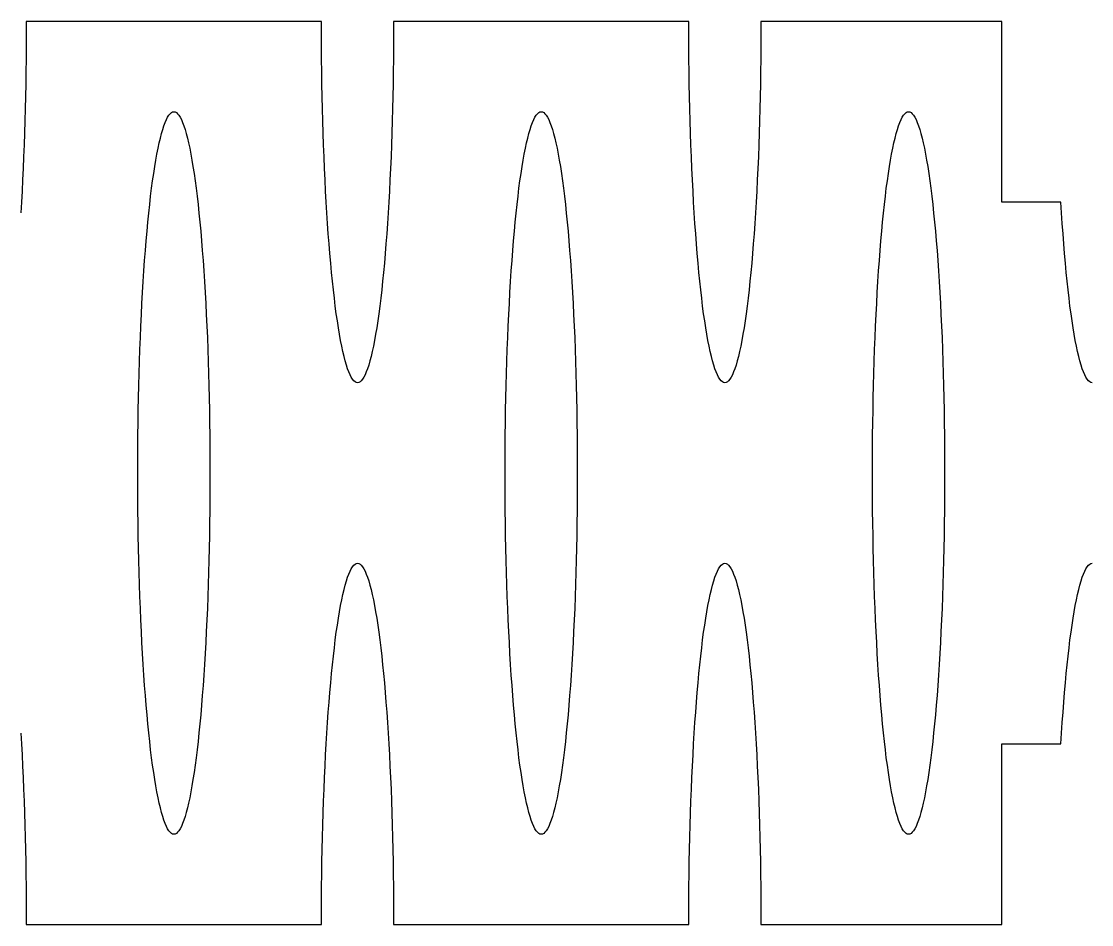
# Model space of a CAD drawing. Header units: metres. Extents: x -317 to 317, y -178 to -110.
# Drawn here: x -38.56 to -0.02, y -178.25 to -145.75 of the extents above; entities that cross this region are included whole.
import ezdxf

# ---------------------------------------------------------------- set-up
doc = ezdxf.new("R2010")
doc.units = ezdxf.units.M

msp = doc.modelspace()

# ---------------------------------------------------------------- linework, layer by layer
for p, q in [((-38.3859, -145.75), (-38.3867, -146.204)), ((-27.7573, -145.75), (-38.3859, -145.75)), ((-27.7565, -146.204), (-27.7573, -145.75)), ((-25.1573, -145.75), (-25.1581, -146.204)), ((-14.5286, -145.75), (-25.1573, -145.75)), ((-14.5278, -146.204), (-14.5286, -145.75)), ((-11.9286, -145.75), (-11.9294, -146.204)), ((-3.25, -145.75), (-11.9286, -145.75)), ((-3.25, -152.25), (-3.25, -145.75)), ((-38.3867, -146.204), (-38.3891, -146.657)), ((-27.7541, -146.657), (-27.7565, -146.204)), ((-25.1581, -146.204), (-25.1604, -146.657)), ((-14.5255, -146.657), (-14.5278, -146.204)), ((-11.9294, -146.204), (-11.9318, -146.657)), ((-38.3891, -146.657), (-38.393, -147.109)), ((-27.7501, -147.109), (-27.7541, -146.657)), ((-25.1604, -146.657), (-25.1644, -147.109)), ((-14.5215, -147.109), (-14.5255, -146.657)), ((-11.9318, -146.657), (-11.9358, -147.109)), ((-38.393, -147.109), (-38.3985, -147.559)), ((-27.7446, -147.559), (-27.7501, -147.109)), ((-25.1644, -147.109), (-25.1699, -147.559)), ((-14.516, -147.559), (-14.5215, -147.109)), ((-11.9358, -147.109), (-11.9413, -147.559)), ((-38.3985, -147.559), (-38.4056, -148.007)), ((-27.7375, -148.007), (-27.7446, -147.559)), ((-25.1699, -147.559), (-25.177, -148.007)), ((-14.5089, -148.007), (-14.516, -147.559)), ((-11.9413, -147.559), (-11.9484, -148.007)), ((-38.4056, -148.007), (-38.4143, -148.453)), ((-27.7289, -148.453), (-27.7375, -148.007)), ((-25.177, -148.007), (-25.1857, -148.453)), ((-14.5002, -148.453), (-14.5089, -148.007)), ((-11.9484, -148.007), (-11.957, -148.453)), ((-38.4143, -148.453), (-38.4245, -148.895)), ((-27.7186, -148.895), (-27.7289, -148.453)), ((-25.1857, -148.453), (-25.1959, -148.895)), ((-14.49, -148.895), (-14.5002, -148.453)), ((-11.957, -148.453), (-11.9672, -148.895)), ((-38.4245, -148.895), (-38.4363, -149.333)), ((-33.2973, -149.197), (-33.2525, -149.127)), ((-33.2525, -149.127), (-33.2075, -149.071)), ((-33.2075, -149.071), (-33.1623, -149.032)), ((-33.1623, -149.032), (-33.1169, -149.008)), ((-33.1169, -149.008), (-33.0716, -149)), ((-33.0716, -149), (-33.0262, -149.008)), ((-33.0262, -149.008), (-32.9809, -149.032)), ((-32.9809, -149.032), (-32.9357, -149.071)), ((-32.9357, -149.071), (-32.8907, -149.127)), ((-32.8907, -149.127), (-32.8458, -149.197)), ((-27.7069, -149.333), (-27.7186, -148.895)), ((-25.1959, -148.895), (-25.2076, -149.333)), ((-20.0687, -149.197), (-20.0239, -149.127)), ((-20.0239, -149.127), (-19.9788, -149.071)), ((-19.9788, -149.071), (-19.9336, -149.032)), ((-19.9336, -149.032), (-19.8883, -149.008)), ((-19.8883, -149.008), (-19.8429, -149)), ((-19.8429, -149), (-19.7976, -149.008)), ((-19.7976, -149.008), (-19.7523, -149.032)), ((-19.7523, -149.032), (-19.7071, -149.071)), ((-19.7071, -149.071), (-19.662, -149.127)), ((-19.662, -149.127), (-19.6172, -149.197)), ((-14.4783, -149.333), (-14.49, -148.895)), ((-11.9672, -148.895), (-11.979, -149.333)), ((-6.8401, -149.197), (-6.7952, -149.127)), ((-6.7952, -149.127), (-6.7502, -149.071)), ((-6.7502, -149.071), (-6.705, -149.032)), ((-6.705, -149.032), (-6.6597, -149.008)), ((-6.6597, -149.008), (-6.6143, -149)), ((-6.6143, -149), (-6.569, -149.008)), ((-6.569, -149.008), (-6.5236, -149.032)), ((-6.5236, -149.032), (-6.4784, -149.071)), ((-6.4784, -149.071), (-6.4334, -149.127)), ((-6.4334, -149.127), (-6.3886, -149.197)), ((-38.4363, -149.333), (-38.4495, -149.767)), ((-33.4733, -149.636), (-33.4299, -149.504)), ((-33.4299, -149.504), (-33.3861, -149.386)), ((-33.3861, -149.386), (-33.3419, -149.284)), ((-33.3419, -149.284), (-33.2973, -149.197)), ((-32.8458, -149.197), (-32.8013, -149.284)), ((-32.8013, -149.284), (-32.7571, -149.386)), ((-32.7571, -149.386), (-32.7133, -149.504)), ((-32.7133, -149.504), (-32.6699, -149.636)), ((-27.6936, -149.767), (-27.7069, -149.333)), ((-25.2076, -149.333), (-25.2209, -149.767)), ((-20.2447, -149.636), (-20.2013, -149.504)), ((-20.2013, -149.504), (-20.1574, -149.386)), ((-20.1574, -149.386), (-20.1132, -149.284)), ((-20.1132, -149.284), (-20.0687, -149.197)), ((-19.6172, -149.197), (-19.5727, -149.284)), ((-19.5727, -149.284), (-19.5284, -149.386)), ((-19.5284, -149.386), (-19.4846, -149.504)), ((-19.4846, -149.504), (-19.4412, -149.636)), ((-14.465, -149.767), (-14.4783, -149.333)), ((-11.979, -149.333), (-11.9923, -149.767)), ((-7.016, -149.636), (-6.9726, -149.504)), ((-6.9726, -149.504), (-6.9288, -149.386)), ((-6.9288, -149.386), (-6.8846, -149.284)), ((-6.8846, -149.284), (-6.8401, -149.197)), ((-6.3886, -149.197), (-6.344, -149.284)), ((-6.344, -149.284), (-6.2998, -149.386)), ((-6.2998, -149.386), (-6.256, -149.504)), ((-6.256, -149.504), (-6.2126, -149.636)), ((-38.4495, -149.767), (-38.4643, -150.196)), ((-33.5586, -149.947), (-33.5162, -149.784)), ((-33.5162, -149.784), (-33.4733, -149.636)), ((-32.6699, -149.636), (-32.627, -149.784)), ((-32.627, -149.784), (-32.5846, -149.947)), ((-27.6789, -150.196), (-27.6936, -149.767)), ((-25.2209, -149.767), (-25.2357, -150.196)), ((-20.3299, -149.947), (-20.2876, -149.784)), ((-20.2876, -149.784), (-20.2447, -149.636)), ((-19.4412, -149.636), (-19.3983, -149.784)), ((-19.3983, -149.784), (-19.356, -149.947)), ((-14.4502, -150.196), (-14.465, -149.767)), ((-11.9923, -149.767), (-12.007, -150.196)), ((-7.1013, -149.947), (-7.0589, -149.784)), ((-7.0589, -149.784), (-7.016, -149.636)), ((-6.2126, -149.636), (-6.1697, -149.784)), ((-6.1697, -149.784), (-6.1273, -149.947)), ((-38.4643, -150.196), (-38.4806, -150.62)), ((-33.6415, -150.316), (-33.6003, -150.124)), ((-33.6003, -150.124), (-33.5586, -149.947)), ((-32.5846, -149.947), (-32.5428, -150.124)), ((-32.5428, -150.124), (-32.5017, -150.316)), ((-27.6626, -150.62), (-27.6789, -150.196)), ((-25.2357, -150.196), (-25.2519, -150.62)), ((-20.4128, -150.316), (-20.3717, -150.124)), ((-20.3717, -150.124), (-20.3299, -149.947)), ((-19.356, -149.947), (-19.3142, -150.124)), ((-19.3142, -150.124), (-19.2731, -150.316)), ((-14.434, -150.62), (-14.4502, -150.196)), ((-12.007, -150.196), (-12.0233, -150.62)), ((-7.1842, -150.316), (-7.1431, -150.124)), ((-7.1431, -150.124), (-7.1013, -149.947)), ((-6.1273, -149.947), (-6.0856, -150.124)), ((-6.0856, -150.124), (-6.0444, -150.316)), ((-38.4806, -150.62), (-38.4983, -151.038)), ((-33.7216, -150.742), (-33.6819, -150.522)), ((-33.6819, -150.522), (-33.6415, -150.316)), ((-32.5017, -150.316), (-32.4613, -150.522)), ((-32.4613, -150.522), (-32.4216, -150.742)), ((-27.6449, -151.038), (-27.6626, -150.62)), ((-25.2519, -150.62), (-25.2697, -151.038)), ((-20.4929, -150.742), (-20.4533, -150.522)), ((-20.4533, -150.522), (-20.4128, -150.316)), ((-19.2731, -150.316), (-19.2326, -150.522)), ((-19.2326, -150.522), (-19.1929, -150.742)), ((-14.4162, -151.038), (-14.434, -150.62)), ((-12.0233, -150.62), (-12.041, -151.038)), ((-7.2643, -150.742), (-7.2246, -150.522)), ((-7.2246, -150.522), (-7.1842, -150.316)), ((-6.0444, -150.316), (-6.004, -150.522)), ((-6.004, -150.522), (-5.9643, -150.742)), ((-38.4983, -151.038), (-38.5175, -151.449)), ((-33.7985, -151.223), (-33.7605, -150.975)), ((-33.7605, -150.975), (-33.7216, -150.742)), ((-32.4216, -150.742), (-32.3827, -150.975)), ((-32.3827, -150.975), (-32.3446, -151.223)), ((-27.6257, -151.449), (-27.6449, -151.038)), ((-25.2697, -151.038), (-25.2888, -151.449)), ((-20.5699, -151.223), (-20.5318, -150.975)), ((-20.5318, -150.975), (-20.4929, -150.742)), ((-19.1929, -150.742), (-19.1541, -150.975)), ((-19.1541, -150.975), (-19.116, -151.223)), ((-14.3971, -151.449), (-14.4162, -151.038)), ((-12.041, -151.038), (-12.0602, -151.449)), ((-7.3413, -151.223), (-7.3032, -150.975)), ((-7.3032, -150.975), (-7.2643, -150.742)), ((-5.9643, -150.742), (-5.9254, -150.975)), ((-5.9254, -150.975), (-5.8874, -151.223)), ((-38.5175, -151.449), (-38.5381, -151.853)), ((-33.8357, -151.483), (-33.7985, -151.223)), ((-32.3446, -151.223), (-32.3075, -151.483)), ((-27.6051, -151.853), (-27.6257, -151.449)), ((-25.2888, -151.449), (-25.3094, -151.853)), ((-20.6071, -151.483), (-20.5699, -151.223)), ((-19.116, -151.223), (-19.0788, -151.483)), ((-14.3765, -151.853), (-14.3971, -151.449)), ((-12.0602, -151.449), (-12.0808, -151.853)), ((-7.3784, -151.483), (-7.3413, -151.223)), ((-5.8874, -151.223), (-5.8502, -151.483)), ((-33.9072, -152.041), (-33.8719, -151.756)), ((-33.8719, -151.756), (-33.8357, -151.483)), ((-32.3075, -151.483), (-32.2712, -151.756)), ((-32.2712, -151.756), (-32.236, -152.041)), ((-20.6786, -152.041), (-20.6433, -151.756)), ((-20.6433, -151.756), (-20.6071, -151.483)), ((-19.0788, -151.483), (-19.0426, -151.756)), ((-19.0426, -151.756), (-19.0073, -152.041)), ((-7.4499, -152.041), (-7.4147, -151.756)), ((-7.4147, -151.756), (-7.3784, -151.483)), ((-5.8502, -151.483), (-5.814, -151.756)), ((-5.814, -151.756), (-5.7787, -152.041)), ((-38.5381, -151.853), (-38.5601, -152.25)), ((-33.9414, -152.339), (-33.9072, -152.041)), ((-32.236, -152.041), (-32.2017, -152.339)), ((-27.5831, -152.25), (-27.6051, -151.853)), ((-25.3094, -151.853), (-25.3314, -152.25)), ((-20.7128, -152.339), (-20.6786, -152.041)), ((-19.0073, -152.041), (-18.9731, -152.339)), ((-14.3545, -152.25), (-14.3765, -151.853)), ((-12.0808, -151.853), (-12.1028, -152.25)), ((-7.4842, -152.339), (-7.4499, -152.041)), ((-5.7787, -152.041), (-5.7444, -152.339)), ((-38.5601, -152.25), (-38.5834, -152.639)), ((-33.9746, -152.649), (-33.9414, -152.339)), ((-32.2017, -152.339), (-32.1685, -152.649)), ((-27.5597, -152.639), (-27.5831, -152.25)), ((-25.3314, -152.25), (-25.3548, -152.639)), ((-20.746, -152.649), (-20.7128, -152.339)), ((-18.9731, -152.339), (-18.9399, -152.649)), ((-14.3311, -152.639), (-14.3545, -152.25)), ((-12.1028, -152.25), (-12.1262, -152.639)), ((-7.5174, -152.649), (-7.4842, -152.339)), ((-5.7444, -152.339), (-5.7113, -152.649)), ((-1.1258, -152.25), (-3.25, -152.25)), ((-1.1025, -152.639), (-1.1258, -152.25)), ((-1.1258, -152.25), (-1.1258, -152.25)), ((-34.0377, -153.301), (-34.0067, -152.969)), ((-34.0067, -152.969), (-33.9746, -152.649)), ((-32.1685, -152.649), (-32.1364, -152.969)), ((-32.1364, -152.969), (-32.1055, -153.301)), ((-27.535, -153.02), (-27.5597, -152.639)), ((-25.3548, -152.639), (-25.3795, -153.02)), ((-20.809, -153.301), (-20.7781, -152.969)), ((-20.7781, -152.969), (-20.746, -152.649)), ((-18.9399, -152.649), (-18.9078, -152.969)), ((-18.9078, -152.969), (-18.8769, -153.301)), ((-14.3064, -153.02), (-14.3311, -152.639)), ((-12.1262, -152.639), (-12.1509, -153.02)), ((-7.5804, -153.301), (-7.5495, -152.969)), ((-7.5495, -152.969), (-7.5174, -152.649)), ((-5.7113, -152.649), (-5.6792, -152.969)), ((-5.6792, -152.969), (-5.6482, -153.301)), ((-1.0777, -153.02), (-1.1025, -152.639)), ((-34.0674, -153.644), (-34.0377, -153.301)), ((-32.1055, -153.301), (-32.0757, -153.644)), ((-27.509, -153.391), (-27.535, -153.02)), ((-25.3795, -153.02), (-25.4055, -153.391)), ((-20.8388, -153.644), (-20.809, -153.301)), ((-18.8769, -153.301), (-18.8471, -153.644)), ((-14.2804, -153.391), (-14.3064, -153.02)), ((-12.1509, -153.02), (-12.1769, -153.391)), ((-7.6102, -153.644), (-7.5804, -153.301)), ((-5.6482, -153.301), (-5.6185, -153.644)), ((-1.0517, -153.391), (-1.0777, -153.02)), ((-34.096, -153.996), (-34.0674, -153.644)), ((-32.0757, -153.644), (-32.0472, -153.996)), ((-27.4817, -153.754), (-27.509, -153.391)), ((-27.4531, -154.106), (-27.4817, -153.754)), ((-25.4328, -153.754), (-25.4614, -154.106)), ((-25.4055, -153.391), (-25.4328, -153.754)), ((-20.8674, -153.996), (-20.8388, -153.644)), ((-18.8471, -153.644), (-18.8185, -153.996)), ((-14.253, -153.754), (-14.2804, -153.391)), ((-14.2245, -154.106), (-14.253, -153.754)), ((-12.2042, -153.754), (-12.2328, -154.106)), ((-12.1769, -153.391), (-12.2042, -153.754)), ((-7.6387, -153.996), (-7.6102, -153.644)), ((-5.6185, -153.644), (-5.5899, -153.996)), ((-1.0244, -153.754), (-1.0517, -153.391)), ((-0.9959, -154.106), (-1.0244, -153.754)), ((-34.1233, -154.359), (-34.096, -153.996)), ((-32.0472, -153.996), (-32.0199, -154.359)), ((-27.4234, -154.449), (-27.4531, -154.106)), ((-25.4614, -154.106), (-25.4912, -154.449)), ((-20.8947, -154.359), (-20.8674, -153.996)), ((-18.8185, -153.996), (-18.7912, -154.359)), ((-14.1947, -154.449), (-14.2245, -154.106)), ((-12.2328, -154.106), (-12.2625, -154.449)), ((-7.666, -154.359), (-7.6387, -153.996)), ((-5.5899, -153.996), (-5.5626, -154.359)), ((-0.9661, -154.449), (-0.9959, -154.106)), ((-34.1493, -154.73), (-34.1233, -154.359)), ((-32.0199, -154.359), (-31.9938, -154.73)), ((-27.3924, -154.781), (-27.4234, -154.449)), ((-25.4912, -154.449), (-25.5221, -154.781)), ((-20.9207, -154.73), (-20.8947, -154.359)), ((-18.7912, -154.359), (-18.7652, -154.73)), ((-14.1638, -154.781), (-14.1947, -154.449)), ((-12.2625, -154.449), (-12.2935, -154.781)), ((-7.6921, -154.73), (-7.666, -154.359)), ((-5.5626, -154.359), (-5.5366, -154.73)), ((-0.9351, -154.781), (-0.9661, -154.449)), ((-34.174, -155.111), (-34.1493, -154.73)), ((-31.9938, -154.73), (-31.9691, -155.111)), ((-27.3603, -155.101), (-27.3924, -154.781)), ((-25.5221, -154.781), (-25.5542, -155.101)), ((-20.9454, -155.111), (-20.9207, -154.73)), ((-18.7652, -154.73), (-18.7405, -155.111)), ((-14.1317, -155.101), (-14.1638, -154.781)), ((-12.2935, -154.781), (-12.3256, -155.101)), ((-7.7168, -155.111), (-7.6921, -154.73)), ((-5.5366, -154.73), (-5.5118, -155.111)), ((-0.9031, -155.101), (-0.9351, -154.781)), ((-34.1974, -155.5), (-34.174, -155.111)), ((-31.9691, -155.111), (-31.9457, -155.5)), ((-27.3271, -155.411), (-27.3603, -155.101)), ((-25.5542, -155.101), (-25.5874, -155.411)), ((-20.9688, -155.5), (-20.9454, -155.111)), ((-18.7405, -155.111), (-18.7171, -155.5)), ((-14.0985, -155.411), (-14.1317, -155.101)), ((-12.3256, -155.101), (-12.3588, -155.411)), ((-7.7401, -155.5), (-7.7168, -155.111)), ((-5.5118, -155.111), (-5.4885, -155.5)), ((-0.8699, -155.411), (-0.9031, -155.101)), ((-34.2194, -155.897), (-34.1974, -155.5)), ((-31.9457, -155.5), (-31.9237, -155.897)), ((-27.2929, -155.709), (-27.3271, -155.411)), ((-25.5874, -155.411), (-25.6216, -155.709)), ((-20.9908, -155.897), (-20.9688, -155.5)), ((-18.7171, -155.5), (-18.6951, -155.897)), ((-14.0643, -155.709), (-14.0985, -155.411)), ((-12.3588, -155.411), (-12.393, -155.709)), ((-7.7622, -155.897), (-7.7401, -155.5)), ((-5.4885, -155.5), (-5.4665, -155.897)), ((-0.8356, -155.709), (-0.8699, -155.411)), ((-34.24, -156.301), (-34.2194, -155.897)), ((-31.9237, -155.897), (-31.9031, -156.301)), ((-27.2576, -155.994), (-27.2929, -155.709)), ((-27.2214, -156.267), (-27.2576, -155.994)), ((-25.6569, -155.994), (-25.6931, -156.267)), ((-25.6216, -155.709), (-25.6569, -155.994)), ((-21.0114, -156.301), (-20.9908, -155.897)), ((-18.6951, -155.897), (-18.6745, -156.301)), ((-14.029, -155.994), (-14.0643, -155.709)), ((-13.9928, -156.267), (-14.029, -155.994)), ((-12.4283, -155.994), (-12.4645, -156.267)), ((-12.393, -155.709), (-12.4283, -155.994)), ((-7.7828, -156.301), (-7.7622, -155.897)), ((-5.4665, -155.897), (-5.4459, -156.301)), ((-0.8004, -155.994), (-0.8356, -155.709)), ((-0.7641, -156.267), (-0.8004, -155.994)), ((-34.2592, -156.712), (-34.24, -156.301)), ((-31.9031, -156.301), (-31.884, -156.712)), ((-27.1842, -156.527), (-27.2214, -156.267)), ((-25.6931, -156.267), (-25.7303, -156.527)), ((-21.0306, -156.712), (-21.0114, -156.301)), ((-18.6745, -156.301), (-18.6553, -156.712)), ((-13.9556, -156.527), (-13.9928, -156.267)), ((-12.4645, -156.267), (-12.5017, -156.527)), ((-7.8019, -156.712), (-7.7828, -156.301)), ((-5.4459, -156.301), (-5.4267, -156.712)), ((-0.727, -156.527), (-0.7641, -156.267)), ((-34.2769, -157.13), (-34.2592, -156.712)), ((-31.884, -156.712), (-31.8662, -157.13)), ((-27.1462, -156.775), (-27.1842, -156.527)), ((-27.1073, -157.008), (-27.1462, -156.775)), ((-25.7684, -156.775), (-25.8073, -157.008)), ((-25.7303, -156.527), (-25.7684, -156.775)), ((-21.0483, -157.13), (-21.0306, -156.712)), ((-18.6553, -156.712), (-18.6376, -157.13)), ((-13.9175, -156.775), (-13.9556, -156.527)), ((-13.8786, -157.008), (-13.9175, -156.775)), ((-12.5397, -156.775), (-12.5786, -157.008)), ((-12.5017, -156.527), (-12.5397, -156.775)), ((-7.8197, -157.13), (-7.8019, -156.712)), ((-5.4267, -156.712), (-5.409, -157.13)), ((-0.6889, -156.775), (-0.727, -156.527)), ((-0.65, -157.008), (-0.6889, -156.775)), ((-34.2932, -157.554), (-34.2769, -157.13)), ((-31.8662, -157.13), (-31.85, -157.554)), ((-27.0676, -157.228), (-27.1073, -157.008)), ((-27.0271, -157.434), (-27.0676, -157.228)), ((-25.8469, -157.228), (-25.8874, -157.434)), ((-25.8073, -157.008), (-25.8469, -157.228)), ((-21.0645, -157.554), (-21.0483, -157.13)), ((-18.6376, -157.13), (-18.6213, -157.554)), ((-13.8389, -157.228), (-13.8786, -157.008)), ((-13.7985, -157.434), (-13.8389, -157.228)), ((-12.6183, -157.228), (-12.6587, -157.434)), ((-12.5786, -157.008), (-12.6183, -157.228)), ((-7.8359, -157.554), (-7.8197, -157.13)), ((-5.409, -157.13), (-5.3927, -157.554)), ((-0.6103, -157.228), (-0.65, -157.008)), ((-0.5699, -157.434), (-0.6103, -157.228)), ((-34.308, -157.983), (-34.2932, -157.554)), ((-31.85, -157.554), (-31.8352, -157.983)), ((-26.986, -157.626), (-27.0271, -157.434)), ((-25.8874, -157.434), (-25.9285, -157.626)), ((-21.0793, -157.983), (-21.0645, -157.554)), ((-18.6213, -157.554), (-18.6066, -157.983)), ((-13.7574, -157.626), (-13.7985, -157.434)), ((-12.6587, -157.434), (-12.6999, -157.626)), ((-7.8507, -157.983), (-7.8359, -157.554)), ((-5.3927, -157.554), (-5.3779, -157.983)), ((-0.5288, -157.626), (-0.5699, -157.434)), ((-34.3212, -158.417), (-34.308, -157.983)), ((-31.8352, -157.983), (-31.8219, -158.417)), ((-26.9443, -157.803), (-26.986, -157.626)), ((-26.9019, -157.966), (-26.9443, -157.803)), ((-26.859, -158.114), (-26.9019, -157.966)), ((-26.0126, -157.966), (-26.0555, -158.114)), ((-25.9703, -157.803), (-26.0126, -157.966)), ((-25.9285, -157.626), (-25.9703, -157.803)), ((-21.0926, -158.417), (-21.0793, -157.983)), ((-18.6066, -157.983), (-18.5933, -158.417)), ((-13.7156, -157.803), (-13.7574, -157.626)), ((-13.6733, -157.966), (-13.7156, -157.803)), ((-13.6304, -158.114), (-13.6733, -157.966)), ((-12.784, -157.966), (-12.8269, -158.114)), ((-12.7416, -157.803), (-12.784, -157.966)), ((-12.6999, -157.626), (-12.7416, -157.803)), ((-7.864, -158.417), (-7.8507, -157.983)), ((-5.3779, -157.983), (-5.3647, -158.417)), ((-0.487, -157.803), (-0.5288, -157.626)), ((-0.4446, -157.966), (-0.487, -157.803)), ((-0.4017, -158.114), (-0.4446, -157.966)), ((-26.8156, -158.246), (-26.859, -158.114)), ((-26.7718, -158.364), (-26.8156, -158.246)), ((-26.7275, -158.466), (-26.7718, -158.364)), ((-26.1428, -158.364), (-26.187, -158.466)), ((-26.0989, -158.246), (-26.1428, -158.364)), ((-26.0555, -158.114), (-26.0989, -158.246)), ((-13.587, -158.246), (-13.6304, -158.114)), ((-13.5431, -158.364), (-13.587, -158.246)), ((-13.4989, -158.466), (-13.5431, -158.364)), ((-12.9141, -158.364), (-12.9583, -158.466)), ((-12.8703, -158.246), (-12.9141, -158.364)), ((-12.8269, -158.114), (-12.8703, -158.246)), ((-0.3583, -158.246), (-0.4017, -158.114)), ((-0.3145, -158.364), (-0.3583, -158.246)), ((-0.2703, -158.466), (-0.3145, -158.364)), ((-34.333, -158.855), (-34.3212, -158.417)), ((-31.8219, -158.417), (-31.8102, -158.855)), ((-26.683, -158.553), (-26.7275, -158.466)), ((-26.6382, -158.623), (-26.683, -158.553)), ((-26.5932, -158.679), (-26.6382, -158.623)), ((-26.5479, -158.718), (-26.5932, -158.679)), ((-26.5026, -158.742), (-26.5479, -158.718)), ((-26.4573, -158.75), (-26.5026, -158.742)), ((-26.4119, -158.742), (-26.4573, -158.75)), ((-26.3666, -158.718), (-26.4119, -158.742)), ((-26.3214, -158.679), (-26.3666, -158.718)), ((-26.2763, -158.623), (-26.3214, -158.679)), ((-26.2315, -158.553), (-26.2763, -158.623)), ((-26.187, -158.466), (-26.2315, -158.553)), ((-21.1043, -158.855), (-21.0926, -158.417)), ((-18.5933, -158.417), (-18.5816, -158.855)), ((-13.4544, -158.553), (-13.4989, -158.466)), ((-13.4096, -158.623), (-13.4544, -158.553)), ((-13.3645, -158.679), (-13.4096, -158.623)), ((-13.3193, -158.718), (-13.3645, -158.679)), ((-13.274, -158.742), (-13.3193, -158.718)), ((-13.2286, -158.75), (-13.274, -158.742)), ((-13.1833, -158.742), (-13.2286, -158.75)), ((-13.1379, -158.718), (-13.1833, -158.742)), ((-13.0927, -158.679), (-13.1379, -158.718)), ((-13.0477, -158.623), (-13.0927, -158.679)), ((-13.0029, -158.553), (-13.0477, -158.623)), ((-12.9583, -158.466), (-13.0029, -158.553)), ((-7.8757, -158.855), (-7.864, -158.417)), ((-5.3647, -158.417), (-5.3529, -158.855)), ((-0.2257, -158.553), (-0.2703, -158.466)), ((-0.1809, -158.623), (-0.2257, -158.553)), ((-0.1359, -158.679), (-0.1809, -158.623)), ((-0.0907, -158.718), (-0.1359, -158.679)), ((-0.0454, -158.742), (-0.0907, -158.718)), ((0, -158.75), (-0.0454, -158.742)), ((-34.3432, -159.297), (-34.333, -158.855)), ((-31.8102, -158.855), (-31.8, -159.297)), ((-21.1145, -159.297), (-21.1043, -158.855)), ((-18.5816, -158.855), (-18.5714, -159.297)), ((-7.8859, -159.297), (-7.8757, -158.855)), ((-5.3529, -158.855), (-5.3427, -159.297)), ((-34.3518, -159.743), (-34.3432, -159.297)), ((-31.8, -159.297), (-31.7913, -159.743)), ((-21.1232, -159.743), (-21.1145, -159.297)), ((-18.5714, -159.297), (-18.5627, -159.743)), ((-7.8946, -159.743), (-7.8859, -159.297)), ((-5.3427, -159.297), (-5.3341, -159.743)), ((-34.3589, -160.191), (-34.3518, -159.743)), ((-31.7913, -159.743), (-31.7842, -160.191)), ((-21.1303, -160.191), (-21.1232, -159.743)), ((-18.5627, -159.743), (-18.5556, -160.191)), ((-7.9017, -160.191), (-7.8946, -159.743)), ((-5.3341, -159.743), (-5.327, -160.191)), ((-34.3645, -160.641), (-34.3589, -160.191)), ((-31.7842, -160.191), (-31.7787, -160.641)), ((-21.1358, -160.641), (-21.1303, -160.191)), ((-18.5556, -160.191), (-18.5501, -160.641)), ((-7.9072, -160.641), (-7.9017, -160.191)), ((-5.327, -160.191), (-5.3214, -160.641)), ((-34.3684, -161.093), (-34.3645, -160.641)), ((-31.7787, -160.641), (-31.7747, -161.093)), ((-21.1398, -161.093), (-21.1358, -160.641)), ((-18.5501, -160.641), (-18.5461, -161.093)), ((-7.9112, -161.093), (-7.9072, -160.641)), ((-5.3214, -160.641), (-5.3175, -161.093)), ((-34.3708, -161.546), (-34.3684, -161.093)), ((-31.7747, -161.093), (-31.7724, -161.546)), ((-21.1422, -161.546), (-21.1398, -161.093)), ((-18.5461, -161.093), (-18.5437, -161.546)), ((-7.9135, -161.546), (-7.9112, -161.093)), ((-5.3175, -161.093), (-5.3151, -161.546)), ((-34.3716, -162), (-34.3708, -161.546)), ((-31.7724, -161.546), (-31.7716, -162)), ((-21.1429, -162), (-21.1422, -161.546)), ((-18.5437, -161.546), (-18.5429, -162)), ((-7.9143, -162), (-7.9135, -161.546)), ((-5.3151, -161.546), (-5.3143, -162)), ((-34.3708, -162.454), (-34.3716, -162)), ((-31.7716, -162), (-31.7724, -162.454)), ((-21.1422, -162.454), (-21.1429, -162)), ((-18.5429, -162), (-18.5437, -162.454)), ((-7.9135, -162.454), (-7.9143, -162)), ((-5.3143, -162), (-5.3151, -162.454)), ((-34.3684, -162.907), (-34.3708, -162.454)), ((-31.7724, -162.454), (-31.7747, -162.907)), ((-21.1398, -162.907), (-21.1422, -162.454)), ((-18.5437, -162.454), (-18.5461, -162.907)), ((-7.9112, -162.907), (-7.9135, -162.454)), ((-5.3151, -162.454), (-5.3175, -162.907)), ((-34.3645, -163.359), (-34.3684, -162.907)), ((-31.7747, -162.907), (-31.7787, -163.359)), ((-21.1358, -163.359), (-21.1398, -162.907)), ((-18.5461, -162.907), (-18.5501, -163.359)), ((-7.9072, -163.359), (-7.9112, -162.907)), ((-5.3175, -162.907), (-5.3214, -163.359)), ((-34.3589, -163.809), (-34.3645, -163.359)), ((-31.7787, -163.359), (-31.7842, -163.809)), ((-21.1303, -163.809), (-21.1358, -163.359)), ((-18.5501, -163.359), (-18.5556, -163.809)), ((-7.9017, -163.809), (-7.9072, -163.359)), ((-5.3214, -163.359), (-5.327, -163.809)), ((-34.3518, -164.257), (-34.3589, -163.809)), ((-31.7842, -163.809), (-31.7913, -164.257)), ((-21.1232, -164.257), (-21.1303, -163.809)), ((-18.5556, -163.809), (-18.5627, -164.257)), ((-7.8946, -164.257), (-7.9017, -163.809)), ((-5.327, -163.809), (-5.3341, -164.257)), ((-34.3432, -164.703), (-34.3518, -164.257)), ((-31.7913, -164.257), (-31.8, -164.703)), ((-21.1145, -164.703), (-21.1232, -164.257)), ((-18.5627, -164.257), (-18.5714, -164.703)), ((-7.8859, -164.703), (-7.8946, -164.257)), ((-5.3341, -164.257), (-5.3427, -164.703)), ((-34.333, -165.145), (-34.3432, -164.703)), ((-31.8, -164.703), (-31.8102, -165.145)), ((-21.1043, -165.145), (-21.1145, -164.703)), ((-18.5714, -164.703), (-18.5816, -165.145)), ((-7.8757, -165.145), (-7.8859, -164.703)), ((-5.3427, -164.703), (-5.3529, -165.145)), ((-34.3212, -165.583), (-34.333, -165.145)), ((-31.8102, -165.145), (-31.8219, -165.583)), ((-26.6382, -165.377), (-26.5932, -165.321)), ((-26.5932, -165.321), (-26.5479, -165.282)), ((-26.5479, -165.282), (-26.5026, -165.258)), ((-26.5026, -165.258), (-26.4573, -165.25)), ((-26.4573, -165.25), (-26.4119, -165.258)), ((-26.4119, -165.258), (-26.3666, -165.282)), ((-26.3666, -165.282), (-26.3214, -165.321)), ((-26.3214, -165.321), (-26.2763, -165.377)), ((-21.0926, -165.583), (-21.1043, -165.145)), ((-18.5816, -165.145), (-18.5933, -165.583)), ((-13.4096, -165.377), (-13.3645, -165.321)), ((-13.3645, -165.321), (-13.3193, -165.282)), ((-13.3193, -165.282), (-13.274, -165.258)), ((-13.274, -165.258), (-13.2286, -165.25)), ((-13.2286, -165.25), (-13.1833, -165.258)), ((-13.1833, -165.258), (-13.1379, -165.282)), ((-13.1379, -165.282), (-13.0927, -165.321)), ((-13.0927, -165.321), (-13.0477, -165.377)), ((-7.864, -165.583), (-7.8757, -165.145)), ((-5.3529, -165.145), (-5.3647, -165.583)), ((-0.1809, -165.377), (-0.1359, -165.321)), ((-0.1359, -165.321), (-0.0907, -165.282)), ((-0.0907, -165.282), (-0.0454, -165.258)), ((-0.0454, -165.258), (0, -165.25)), ((-34.308, -166.017), (-34.3212, -165.583)), ((-31.8219, -165.583), (-31.8352, -166.017)), ((-26.8156, -165.754), (-26.7718, -165.636)), ((-26.7718, -165.636), (-26.7275, -165.534)), ((-26.7275, -165.534), (-26.683, -165.447)), ((-26.683, -165.447), (-26.6382, -165.377)), ((-26.2763, -165.377), (-26.2315, -165.447)), ((-26.2315, -165.447), (-26.187, -165.534)), ((-26.187, -165.534), (-26.1428, -165.636)), ((-26.1428, -165.636), (-26.0989, -165.754)), ((-21.0793, -166.017), (-21.0926, -165.583)), ((-18.5933, -165.583), (-18.6066, -166.017)), ((-13.587, -165.754), (-13.5431, -165.636)), ((-13.5431, -165.636), (-13.4989, -165.534)), ((-13.4989, -165.534), (-13.4544, -165.447)), ((-13.4544, -165.447), (-13.4096, -165.377)), ((-13.0477, -165.377), (-13.0029, -165.447)), ((-13.0029, -165.447), (-12.9583, -165.534)), ((-12.9583, -165.534), (-12.9141, -165.636)), ((-12.9141, -165.636), (-12.8703, -165.754)), ((-7.8507, -166.017), (-7.864, -165.583)), ((-5.3647, -165.583), (-5.3779, -166.017)), ((-0.3583, -165.754), (-0.3145, -165.636)), ((-0.3145, -165.636), (-0.2703, -165.534)), ((-0.2703, -165.534), (-0.2257, -165.447)), ((-0.2257, -165.447), (-0.1809, -165.377)), ((-34.2932, -166.446), (-34.308, -166.017)), ((-31.8352, -166.017), (-31.85, -166.446)), ((-26.9443, -166.197), (-26.9019, -166.034)), ((-26.9019, -166.034), (-26.859, -165.886)), ((-26.859, -165.886), (-26.8156, -165.754)), ((-26.0989, -165.754), (-26.0555, -165.886)), ((-26.0555, -165.886), (-26.0126, -166.034)), ((-26.0126, -166.034), (-25.9703, -166.197)), ((-21.0645, -166.446), (-21.0793, -166.017)), ((-18.6066, -166.017), (-18.6213, -166.446)), ((-13.7156, -166.197), (-13.6733, -166.034)), ((-13.6733, -166.034), (-13.6304, -165.886)), ((-13.6304, -165.886), (-13.587, -165.754)), ((-12.8703, -165.754), (-12.8269, -165.886)), ((-12.8269, -165.886), (-12.784, -166.034)), ((-12.784, -166.034), (-12.7416, -166.197)), ((-7.8359, -166.446), (-7.8507, -166.017)), ((-5.3779, -166.017), (-5.3927, -166.446)), ((-0.487, -166.197), (-0.4446, -166.034)), ((-0.4446, -166.034), (-0.4017, -165.886)), ((-0.4017, -165.886), (-0.3583, -165.754)), ((-34.2769, -166.87), (-34.2932, -166.446)), ((-31.85, -166.446), (-31.8662, -166.87)), ((-27.0271, -166.566), (-26.986, -166.374)), ((-26.986, -166.374), (-26.9443, -166.197)), ((-25.9703, -166.197), (-25.9285, -166.374)), ((-25.9285, -166.374), (-25.8874, -166.566)), ((-21.0483, -166.87), (-21.0645, -166.446)), ((-18.6213, -166.446), (-18.6376, -166.87)), ((-13.7985, -166.566), (-13.7574, -166.374)), ((-13.7574, -166.374), (-13.7156, -166.197)), ((-12.7416, -166.197), (-12.6999, -166.374)), ((-12.6999, -166.374), (-12.6587, -166.566)), ((-7.8197, -166.87), (-7.8359, -166.446)), ((-5.3927, -166.446), (-5.409, -166.87)), ((-0.5699, -166.566), (-0.5288, -166.374)), ((-0.5288, -166.374), (-0.487, -166.197)), ((-34.2592, -167.288), (-34.2769, -166.87)), ((-31.8662, -166.87), (-31.884, -167.288)), ((-27.1073, -166.992), (-27.0676, -166.772)), ((-27.0676, -166.772), (-27.0271, -166.566)), ((-25.8874, -166.566), (-25.8469, -166.772)), ((-25.8469, -166.772), (-25.8073, -166.992)), ((-21.0306, -167.288), (-21.0483, -166.87)), ((-18.6376, -166.87), (-18.6553, -167.288)), ((-13.8786, -166.992), (-13.8389, -166.772)), ((-13.8389, -166.772), (-13.7985, -166.566)), ((-12.6587, -166.566), (-12.6183, -166.772)), ((-12.6183, -166.772), (-12.5786, -166.992)), ((-7.8019, -167.288), (-7.8197, -166.87)), ((-5.409, -166.87), (-5.4267, -167.288)), ((-0.65, -166.992), (-0.6103, -166.772)), ((-0.6103, -166.772), (-0.5699, -166.566)), ((-27.1842, -167.473), (-27.1462, -167.225)), ((-27.1462, -167.225), (-27.1073, -166.992)), ((-25.8073, -166.992), (-25.7684, -167.225)), ((-25.7684, -167.225), (-25.7303, -167.473)), ((-13.9556, -167.473), (-13.9175, -167.225)), ((-13.9175, -167.225), (-13.8786, -166.992)), ((-12.5786, -166.992), (-12.5397, -167.225)), ((-12.5397, -167.225), (-12.5017, -167.473)), ((-0.727, -167.473), (-0.6889, -167.225)), ((-0.6889, -167.225), (-0.65, -166.992)), ((-34.24, -167.699), (-34.2592, -167.288)), ((-31.884, -167.288), (-31.9031, -167.699)), ((-27.2214, -167.733), (-27.1842, -167.473)), ((-25.7303, -167.473), (-25.6931, -167.733)), ((-21.0114, -167.699), (-21.0306, -167.288)), ((-18.6553, -167.288), (-18.6745, -167.699)), ((-13.9928, -167.733), (-13.9556, -167.473)), ((-12.5017, -167.473), (-12.4645, -167.733)), ((-7.7828, -167.699), (-7.8019, -167.288)), ((-5.4267, -167.288), (-5.4459, -167.699)), ((-0.7641, -167.733), (-0.727, -167.473)), ((-34.2194, -168.103), (-34.24, -167.699)), ((-31.9031, -167.699), (-31.9237, -168.103)), ((-27.2929, -168.291), (-27.2576, -168.006)), ((-27.2576, -168.006), (-27.2214, -167.733)), ((-25.6931, -167.733), (-25.6569, -168.006)), ((-25.6569, -168.006), (-25.6216, -168.291)), ((-20.9908, -168.103), (-21.0114, -167.699)), ((-18.6745, -167.699), (-18.6951, -168.103)), ((-14.0643, -168.291), (-14.029, -168.006)), ((-14.029, -168.006), (-13.9928, -167.733)), ((-12.4645, -167.733), (-12.4283, -168.006)), ((-12.4283, -168.006), (-12.393, -168.291)), ((-7.7622, -168.103), (-7.7828, -167.699)), ((-5.4459, -167.699), (-5.4665, -168.103)), ((-0.8356, -168.291), (-0.8004, -168.006)), ((-0.8004, -168.006), (-0.7641, -167.733)), ((-34.1974, -168.5), (-34.2194, -168.103)), ((-31.9237, -168.103), (-31.9457, -168.5)), ((-27.3271, -168.589), (-27.2929, -168.291)), ((-25.6216, -168.291), (-25.5874, -168.589)), ((-20.9688, -168.5), (-20.9908, -168.103)), ((-18.6951, -168.103), (-18.7171, -168.5)), ((-14.0985, -168.589), (-14.0643, -168.291)), ((-12.393, -168.291), (-12.3588, -168.589)), ((-7.7401, -168.5), (-7.7622, -168.103)), ((-5.4665, -168.103), (-5.4885, -168.5)), ((-0.8699, -168.589), (-0.8356, -168.291)), ((-34.174, -168.889), (-34.1974, -168.5)), ((-31.9457, -168.5), (-31.9691, -168.889)), ((-27.3603, -168.899), (-27.3271, -168.589)), ((-25.5874, -168.589), (-25.5542, -168.899)), ((-20.9454, -168.889), (-20.9688, -168.5)), ((-18.7171, -168.5), (-18.7405, -168.889)), ((-14.1317, -168.899), (-14.0985, -168.589)), ((-12.3588, -168.589), (-12.3256, -168.899)), ((-7.7168, -168.889), (-7.7401, -168.5)), ((-5.4885, -168.5), (-5.5118, -168.889)), ((-0.9031, -168.899), (-0.8699, -168.589)), ((-34.1493, -169.27), (-34.174, -168.889)), ((-31.9691, -168.889), (-31.9938, -169.27)), ((-27.3924, -169.219), (-27.3603, -168.899)), ((-25.5542, -168.899), (-25.5221, -169.219)), ((-20.9207, -169.27), (-20.9454, -168.889)), ((-18.7405, -168.889), (-18.7652, -169.27)), ((-14.1638, -169.219), (-14.1317, -168.899)), ((-12.3256, -168.899), (-12.2935, -169.219)), ((-7.6921, -169.27), (-7.7168, -168.889)), ((-5.5118, -168.889), (-5.5366, -169.27)), ((-0.9351, -169.219), (-0.9031, -168.899)), ((-34.1233, -169.641), (-34.1493, -169.27)), ((-31.9938, -169.27), (-32.0199, -169.641)), ((-27.4531, -169.894), (-27.4234, -169.551)), ((-27.4234, -169.551), (-27.3924, -169.219)), ((-25.5221, -169.219), (-25.4912, -169.551)), ((-25.4912, -169.551), (-25.4614, -169.894)), ((-20.8947, -169.641), (-20.9207, -169.27)), ((-18.7652, -169.27), (-18.7912, -169.641)), ((-14.2245, -169.894), (-14.1947, -169.551)), ((-14.1947, -169.551), (-14.1638, -169.219)), ((-12.2935, -169.219), (-12.2625, -169.551)), ((-12.2625, -169.551), (-12.2328, -169.894)), ((-7.666, -169.641), (-7.6921, -169.27)), ((-5.5366, -169.27), (-5.5626, -169.641)), ((-0.9959, -169.894), (-0.9661, -169.551)), ((-0.9661, -169.551), (-0.9351, -169.219)), ((-34.096, -170.004), (-34.1233, -169.641)), ((-32.0199, -169.641), (-32.0472, -170.004)), ((-27.4817, -170.246), (-27.4531, -169.894)), ((-25.4614, -169.894), (-25.4328, -170.246)), ((-20.8674, -170.004), (-20.8947, -169.641)), ((-18.7912, -169.641), (-18.8185, -170.004)), ((-14.253, -170.246), (-14.2245, -169.894)), ((-12.2328, -169.894), (-12.2042, -170.246)), ((-7.6387, -170.004), (-7.666, -169.641)), ((-5.5626, -169.641), (-5.5899, -170.004)), ((-1.0244, -170.246), (-0.9959, -169.894)), ((-34.0674, -170.356), (-34.096, -170.004)), ((-32.0472, -170.004), (-32.0757, -170.356)), ((-27.509, -170.609), (-27.4817, -170.246)), ((-25.4328, -170.246), (-25.4055, -170.609)), ((-20.8388, -170.356), (-20.8674, -170.004)), ((-18.8185, -170.004), (-18.8471, -170.356)), ((-14.2804, -170.609), (-14.253, -170.246)), ((-12.2042, -170.246), (-12.1769, -170.609)), ((-7.6102, -170.356), (-7.6387, -170.004)), ((-5.5899, -170.004), (-5.6185, -170.356)), ((-1.0517, -170.609), (-1.0244, -170.246)), ((-34.0377, -170.699), (-34.0674, -170.356)), ((-34.0067, -171.031), (-34.0377, -170.699)), ((-32.1055, -170.699), (-32.1364, -171.031)), ((-32.0757, -170.356), (-32.1055, -170.699)), ((-27.535, -170.98), (-27.509, -170.609)), ((-25.4055, -170.609), (-25.3795, -170.98)), ((-20.809, -170.699), (-20.8388, -170.356)), ((-20.7781, -171.031), (-20.809, -170.699)), ((-18.8769, -170.699), (-18.9078, -171.031)), ((-18.8471, -170.356), (-18.8769, -170.699)), ((-14.3064, -170.98), (-14.2804, -170.609)), ((-12.1769, -170.609), (-12.1509, -170.98)), ((-7.5804, -170.699), (-7.6102, -170.356)), ((-7.5495, -171.031), (-7.5804, -170.699)), ((-5.6482, -170.699), (-5.6792, -171.031)), ((-5.6185, -170.356), (-5.6482, -170.699)), ((-1.0777, -170.98), (-1.0517, -170.609)), ((-33.9746, -171.351), (-34.0067, -171.031)), ((-32.1364, -171.031), (-32.1685, -171.351)), ((-27.5597, -171.361), (-27.535, -170.98)), ((-25.3795, -170.98), (-25.3548, -171.361)), ((-20.746, -171.351), (-20.7781, -171.031)), ((-18.9078, -171.031), (-18.9399, -171.351)), ((-14.3311, -171.361), (-14.3064, -170.98)), ((-12.1509, -170.98), (-12.1262, -171.361)), ((-7.5174, -171.351), (-7.5495, -171.031)), ((-5.6792, -171.031), (-5.7113, -171.351)), ((-1.1025, -171.361), (-1.0777, -170.98)), ((-38.5834, -171.361), (-38.5601, -171.75)), ((-33.9414, -171.661), (-33.9746, -171.351)), ((-32.1685, -171.351), (-32.2017, -171.661)), ((-27.5831, -171.75), (-27.5597, -171.361)), ((-25.3548, -171.361), (-25.3314, -171.75)), ((-20.7128, -171.661), (-20.746, -171.351)), ((-18.9399, -171.351), (-18.9731, -171.661)), ((-14.3545, -171.75), (-14.3311, -171.361)), ((-12.1262, -171.361), (-12.1028, -171.75)), ((-7.4842, -171.661), (-7.5174, -171.351)), ((-5.7113, -171.351), (-5.7444, -171.661)), ((-1.1258, -171.75), (-1.1025, -171.361)), ((-38.5601, -171.75), (-38.5381, -172.147)), ((-33.9072, -171.959), (-33.9414, -171.661)), ((-32.2017, -171.661), (-32.236, -171.959)), ((-27.6051, -172.147), (-27.5831, -171.75)), ((-25.3314, -171.75), (-25.3094, -172.147)), ((-20.6786, -171.959), (-20.7128, -171.661)), ((-18.9731, -171.661), (-19.0073, -171.959)), ((-14.3765, -172.147), (-14.3545, -171.75)), ((-12.1028, -171.75), (-12.0808, -172.147)), ((-7.4499, -171.959), (-7.4842, -171.661)), ((-5.7444, -171.661), (-5.7787, -171.959)), ((-3.25, -178.25), (-3.25, -171.75)), ((-3.25, -171.75), (-1.1258, -171.75)), ((-1.1258, -171.75), (-1.1258, -171.75)), ((-38.5381, -172.147), (-38.5175, -172.551)), ((-33.8719, -172.244), (-33.9072, -171.959)), ((-33.8357, -172.517), (-33.8719, -172.244)), ((-32.2712, -172.244), (-32.3075, -172.517)), ((-32.236, -171.959), (-32.2712, -172.244)), ((-27.6257, -172.551), (-27.6051, -172.147)), ((-25.3094, -172.147), (-25.2888, -172.551)), ((-20.6433, -172.244), (-20.6786, -171.959)), ((-20.6071, -172.517), (-20.6433, -172.244)), ((-19.0426, -172.244), (-19.0788, -172.517)), ((-19.0073, -171.959), (-19.0426, -172.244)), ((-14.3971, -172.551), (-14.3765, -172.147)), ((-12.0808, -172.147), (-12.0602, -172.551)), ((-7.4147, -172.244), (-7.4499, -171.959)), ((-7.3784, -172.517), (-7.4147, -172.244)), ((-5.814, -172.244), (-5.8502, -172.517)), ((-5.7787, -171.959), (-5.814, -172.244)), ((-38.5175, -172.551), (-38.4983, -172.962)), ((-33.7985, -172.777), (-33.8357, -172.517)), ((-32.3075, -172.517), (-32.3446, -172.777)), ((-27.6449, -172.962), (-27.6257, -172.551)), ((-25.2888, -172.551), (-25.2697, -172.962)), ((-20.5699, -172.777), (-20.6071, -172.517)), ((-19.0788, -172.517), (-19.116, -172.777)), ((-14.4162, -172.962), (-14.3971, -172.551)), ((-12.0602, -172.551), (-12.041, -172.962)), ((-7.3413, -172.777), (-7.3784, -172.517)), ((-5.8502, -172.517), (-5.8874, -172.777)), ((-38.4983, -172.962), (-38.4806, -173.38)), ((-33.7605, -173.025), (-33.7985, -172.777)), ((-33.7216, -173.258), (-33.7605, -173.025)), ((-32.3827, -173.025), (-32.4216, -173.258)), ((-32.3446, -172.777), (-32.3827, -173.025)), ((-27.6626, -173.38), (-27.6449, -172.962)), ((-25.2697, -172.962), (-25.2519, -173.38)), ((-20.5318, -173.025), (-20.5699, -172.777)), ((-20.4929, -173.258), (-20.5318, -173.025)), ((-19.1541, -173.025), (-19.1929, -173.258)), ((-19.116, -172.777), (-19.1541, -173.025)), ((-14.434, -173.38), (-14.4162, -172.962)), ((-12.041, -172.962), (-12.0233, -173.38)), ((-7.3032, -173.025), (-7.3413, -172.777)), ((-7.2643, -173.258), (-7.3032, -173.025)), ((-5.9254, -173.025), (-5.9643, -173.258)), ((-5.8874, -172.777), (-5.9254, -173.025)), ((-38.4806, -173.38), (-38.4643, -173.804)), ((-33.6819, -173.478), (-33.7216, -173.258)), ((-32.4216, -173.258), (-32.4613, -173.478)), ((-27.6789, -173.804), (-27.6626, -173.38)), ((-25.2519, -173.38), (-25.2357, -173.804)), ((-20.4533, -173.478), (-20.4929, -173.258)), ((-19.1929, -173.258), (-19.2326, -173.478)), ((-14.4502, -173.804), (-14.434, -173.38)), ((-12.0233, -173.38), (-12.007, -173.804)), ((-7.2246, -173.478), (-7.2643, -173.258)), ((-5.9643, -173.258), (-6.004, -173.478)), ((-38.4643, -173.804), (-38.4495, -174.233)), ((-33.6415, -173.684), (-33.6819, -173.478)), ((-33.6003, -173.876), (-33.6415, -173.684)), ((-32.5017, -173.684), (-32.5428, -173.876)), ((-32.4613, -173.478), (-32.5017, -173.684)), ((-27.6936, -174.233), (-27.6789, -173.804)), ((-25.2357, -173.804), (-25.2209, -174.233)), ((-20.4128, -173.684), (-20.4533, -173.478)), ((-20.3717, -173.876), (-20.4128, -173.684)), ((-19.2731, -173.684), (-19.3142, -173.876)), ((-19.2326, -173.478), (-19.2731, -173.684)), ((-14.465, -174.233), (-14.4502, -173.804)), ((-12.007, -173.804), (-11.9923, -174.233)), ((-7.1842, -173.684), (-7.2246, -173.478)), ((-7.1431, -173.876), (-7.1842, -173.684)), ((-6.0444, -173.684), (-6.0856, -173.876)), ((-6.004, -173.478), (-6.0444, -173.684)), ((-33.5586, -174.053), (-33.6003, -173.876)), ((-33.5162, -174.216), (-33.5586, -174.053)), ((-32.5846, -174.053), (-32.627, -174.216)), ((-32.5428, -173.876), (-32.5846, -174.053)), ((-20.3299, -174.053), (-20.3717, -173.876)), ((-20.2876, -174.216), (-20.3299, -174.053)), ((-19.356, -174.053), (-19.3983, -174.216)), ((-19.3142, -173.876), (-19.356, -174.053)), ((-7.1013, -174.053), (-7.1431, -173.876)), ((-7.0589, -174.216), (-7.1013, -174.053)), ((-6.1273, -174.053), (-6.1697, -174.216)), ((-6.0856, -173.876), (-6.1273, -174.053)), ((-38.4495, -174.233), (-38.4363, -174.667)), ((-33.4733, -174.364), (-33.5162, -174.216)), ((-33.4299, -174.496), (-33.4733, -174.364)), ((-33.3861, -174.614), (-33.4299, -174.496)), ((-32.7133, -174.496), (-32.7571, -174.614)), ((-32.6699, -174.364), (-32.7133, -174.496)), ((-32.627, -174.216), (-32.6699, -174.364)), ((-27.7069, -174.667), (-27.6936, -174.233)), ((-25.2209, -174.233), (-25.2076, -174.667)), ((-20.2447, -174.364), (-20.2876, -174.216)), ((-20.2013, -174.496), (-20.2447, -174.364)), ((-20.1574, -174.614), (-20.2013, -174.496)), ((-19.4846, -174.496), (-19.5284, -174.614)), ((-19.4412, -174.364), (-19.4846, -174.496)), ((-19.3983, -174.216), (-19.4412, -174.364)), ((-14.4783, -174.667), (-14.465, -174.233)), ((-11.9923, -174.233), (-11.979, -174.667)), ((-7.016, -174.364), (-7.0589, -174.216)), ((-6.9726, -174.496), (-7.016, -174.364)), ((-6.9288, -174.614), (-6.9726, -174.496)), ((-6.256, -174.496), (-6.2998, -174.614)), ((-6.2126, -174.364), (-6.256, -174.496)), ((-6.1697, -174.216), (-6.2126, -174.364)), ((-38.4363, -174.667), (-38.4245, -175.105)), ((-33.3419, -174.716), (-33.3861, -174.614)), ((-33.2973, -174.803), (-33.3419, -174.716)), ((-33.2525, -174.873), (-33.2973, -174.803)), ((-33.2075, -174.929), (-33.2525, -174.873)), ((-33.1623, -174.968), (-33.2075, -174.929)), ((-33.1169, -174.992), (-33.1623, -174.968)), ((-32.9809, -174.968), (-33.0262, -174.992)), ((-32.9357, -174.929), (-32.9809, -174.968)), ((-32.8907, -174.873), (-32.9357, -174.929)), ((-32.8458, -174.803), (-32.8907, -174.873)), ((-32.8013, -174.716), (-32.8458, -174.803)), ((-32.7571, -174.614), (-32.8013, -174.716)), ((-27.7186, -175.105), (-27.7069, -174.667)), ((-25.2076, -174.667), (-25.1959, -175.105)), ((-20.1132, -174.716), (-20.1574, -174.614)), ((-20.0687, -174.803), (-20.1132, -174.716)), ((-20.0239, -174.873), (-20.0687, -174.803)), ((-19.9788, -174.929), (-20.0239, -174.873)), ((-19.9336, -174.968), (-19.9788, -174.929)), ((-19.8883, -174.992), (-19.9336, -174.968)), ((-19.7523, -174.968), (-19.7976, -174.992)), ((-19.7071, -174.929), (-19.7523, -174.968)), ((-19.662, -174.873), (-19.7071, -174.929)), ((-19.6172, -174.803), (-19.662, -174.873)), ((-19.5727, -174.716), (-19.6172, -174.803)), ((-19.5284, -174.614), (-19.5727, -174.716)), ((-14.49, -175.105), (-14.4783, -174.667)), ((-11.979, -174.667), (-11.9672, -175.105)), ((-6.8846, -174.716), (-6.9288, -174.614)), ((-6.8401, -174.803), (-6.8846, -174.716)), ((-6.7952, -174.873), (-6.8401, -174.803)), ((-6.7502, -174.929), (-6.7952, -174.873)), ((-6.705, -174.968), (-6.7502, -174.929)), ((-6.6597, -174.992), (-6.705, -174.968)), ((-6.5236, -174.968), (-6.569, -174.992)), ((-6.4784, -174.929), (-6.5236, -174.968)), ((-6.4334, -174.873), (-6.4784, -174.929)), ((-6.3886, -174.803), (-6.4334, -174.873)), ((-6.344, -174.716), (-6.3886, -174.803)), ((-6.2998, -174.614), (-6.344, -174.716)), ((-38.4245, -175.105), (-38.4143, -175.547)), ((-33.0716, -175), (-33.1169, -174.992)), ((-33.0262, -174.992), (-33.0716, -175)), ((-27.7289, -175.547), (-27.7186, -175.105)), ((-25.1959, -175.105), (-25.1857, -175.547)), ((-19.8429, -175), (-19.8883, -174.992)), ((-19.7976, -174.992), (-19.8429, -175)), ((-14.5002, -175.547), (-14.49, -175.105)), ((-11.9672, -175.105), (-11.957, -175.547)), ((-6.6143, -175), (-6.6597, -174.992)), ((-6.569, -174.992), (-6.6143, -175)), ((-38.4143, -175.547), (-38.4056, -175.993)), ((-27.7375, -175.993), (-27.7289, -175.547)), ((-25.1857, -175.547), (-25.177, -175.993)), ((-14.5089, -175.993), (-14.5002, -175.547)), ((-11.957, -175.547), (-11.9484, -175.993)), ((-38.4056, -175.993), (-38.3985, -176.441)), ((-27.7446, -176.441), (-27.7375, -175.993)), ((-25.177, -175.993), (-25.1699, -176.441)), ((-14.516, -176.441), (-14.5089, -175.993)), ((-11.9484, -175.993), (-11.9413, -176.441)), ((-38.3985, -176.441), (-38.393, -176.891)), ((-27.7501, -176.891), (-27.7446, -176.441)), ((-25.1699, -176.441), (-25.1644, -176.891)), ((-14.5215, -176.891), (-14.516, -176.441)), ((-11.9413, -176.441), (-11.9358, -176.891)), ((-38.393, -176.891), (-38.3891, -177.343)), ((-27.7541, -177.343), (-27.7501, -176.891)), ((-25.1644, -176.891), (-25.1604, -177.343)), ((-14.5255, -177.343), (-14.5215, -176.891)), ((-11.9358, -176.891), (-11.9318, -177.343)), ((-38.3891, -177.343), (-38.3867, -177.796)), ((-27.7565, -177.796), (-27.7541, -177.343)), ((-25.1604, -177.343), (-25.1581, -177.796)), ((-14.5278, -177.796), (-14.5255, -177.343)), ((-11.9318, -177.343), (-11.9294, -177.796)), ((-38.3867, -177.796), (-38.3859, -178.25)), ((-27.7573, -178.25), (-27.7565, -177.796)), ((-25.1581, -177.796), (-25.1573, -178.25)), ((-14.5286, -178.25), (-14.5278, -177.796)), ((-11.9294, -177.796), (-11.9286, -178.25)), ((-38.3859, -178.25), (-27.7573, -178.25)), ((-25.1573, -178.25), (-14.5286, -178.25)), ((-11.9286, -178.25), (-3.25, -178.25))]:
    msp.add_line(p, q)

doc.saveas('drawing.dxf')
